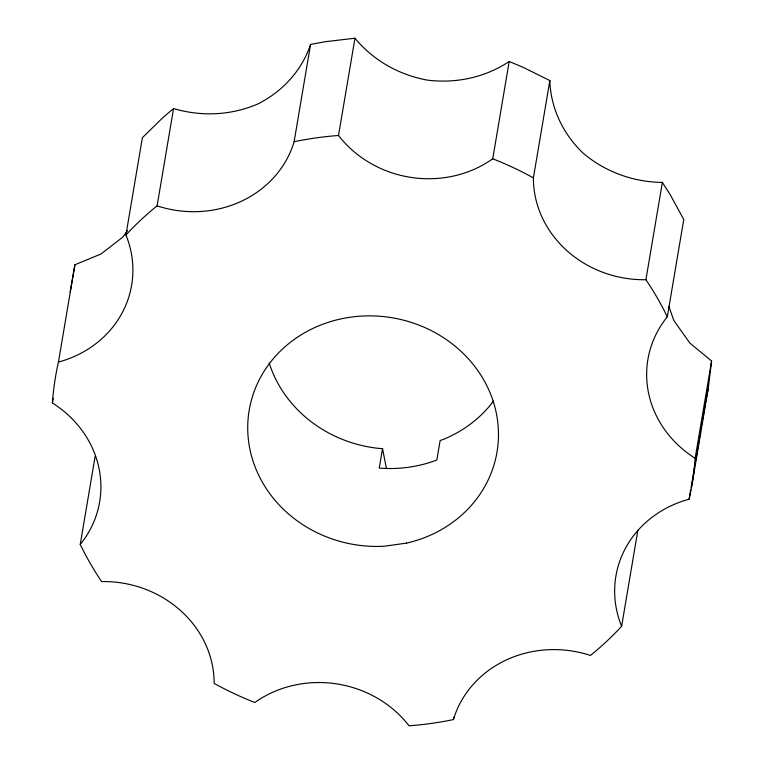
<?xml version="1.0" encoding="UTF-8"?>
<svg xmlns="http://www.w3.org/2000/svg" width="764" height="764" viewBox="0 0 764 764"><rect width="100%" height="100%" fill="white"/><g stroke="black" fill="none" stroke-linecap="round" stroke-linejoin="round"><path stroke-width="1.15" d="M668.882 306.412L673.781 320.383L689.768 342.979L711.599 361L708.266 388.398L691.812 485.684M70.173 291.972L74.901 264.783L100.991 254.001L122.794 237.117L127.492 230.709M690.685 489.839L689.099 499.217A107.59 98.441 9.6 0 0 621.619 626.299A322.761 295.315 9.6 0 1 590.448 655.445A107.59 98.441 9.6 0 0 453.424 719.573A322.761 295.315 9.6 0 1 409.026 725.8A107.59 98.441 9.6 0 0 254.813 702.498A322.761 295.315 9.6 0 1 214.149 683.417A107.59 98.441 9.6 0 0 101.631 581.576A322.761 295.315 9.6 0 1 80.239 544.474A107.59 98.441 9.6 0 0 52.401 403A322.761 295.315 9.6 0 1 58.446 362.06L74.901 264.783M52.401 403L53.194 398.311M80.239 544.484L95.099 456.576M125.926 234.987A322.761 295.315 9.6 0 1 157.107 205.841L173.552 108.555C201.362 116.806 231.205 115.46 257.898 103.942C282.441 91.594 301.818 70.632 310.576 44.427L325.244 41.714L354.974 38.2C373.309 60.547 399.247 75.034 427.611 80.153C456.146 83.639 485.159 77.479 509.187 61.502L523.044 67.289L549.851 80.583C550.663 108.287 563.144 134.015 583.037 153.077C605.203 171.938 633.327 182.09 662.369 182.424L670.114 194.495L683.761 219.516L667.316 316.802A107.59 98.441 9.6 0 0 695.144 458.276A322.761 295.315 9.6 0 1 689.099 499.217M157.097 205.841A107.59 98.441 9.6 0 0 294.121 141.703L310.576 44.427M294.121 141.712A322.761 295.315 9.6 0 1 338.519 135.486L354.974 38.2M269.205 362.976A125.668 114.982 9.6 0 0 378.342 448.344L382.535 448.63L379.24 468.084C398.703 469.679 418.596 466.995 436.836 460.014L440.131 440.551L443.979 439.147A125.668 114.982 9.6 0 0 493.515 401.071M667.316 316.802A322.761 295.315 9.6 0 0 645.914 279.71A107.59 98.441 9.6 0 1 533.396 177.869A322.761 295.315 9.6 0 0 492.742 158.788L509.187 61.502M533.396 177.869L549.851 80.583M453.424 719.573L453.826 717.234M645.914 279.71L662.369 182.424M621.619 626.299L637.873 530.187M695.144 458.276L711.599 361M691.086 487.499L691.477 485.159M691.878 482.81L693.664 472.267M694.056 469.917L694.457 467.578M694.848 465.228L695.25 462.888M695.641 460.539L696.042 458.199M696.434 455.85L696.835 453.51M697.226 451.161L698.22 445.307M698.621 442.958L699.012 440.618M699.413 438.269L699.805 435.929M700.206 433.589L700.598 431.24M700.999 428.9L701.39 426.551M701.791 424.211L702.183 421.862M702.584 419.522L705.162 404.28M705.554 401.94L706.098 399.228M706.318 398.149L708.266 388.398M173.552 108.555L162.656 117.809L142.381 137.701L125.926 234.987A107.59 98.441 9.6 0 1 58.446 362.06M382.535 448.63L386.383 468.208M492.732 158.788A107.59 98.441 9.6 0 1 338.519 135.476M406.486 543.128L384.368 546.222A125.668 114.982 9.6 0 1 256.37 385.935A125.668 114.982 9.6 0 1 466.241 356.511A125.668 114.982 9.6 0 1 406.486 543.128"/></g></svg>
